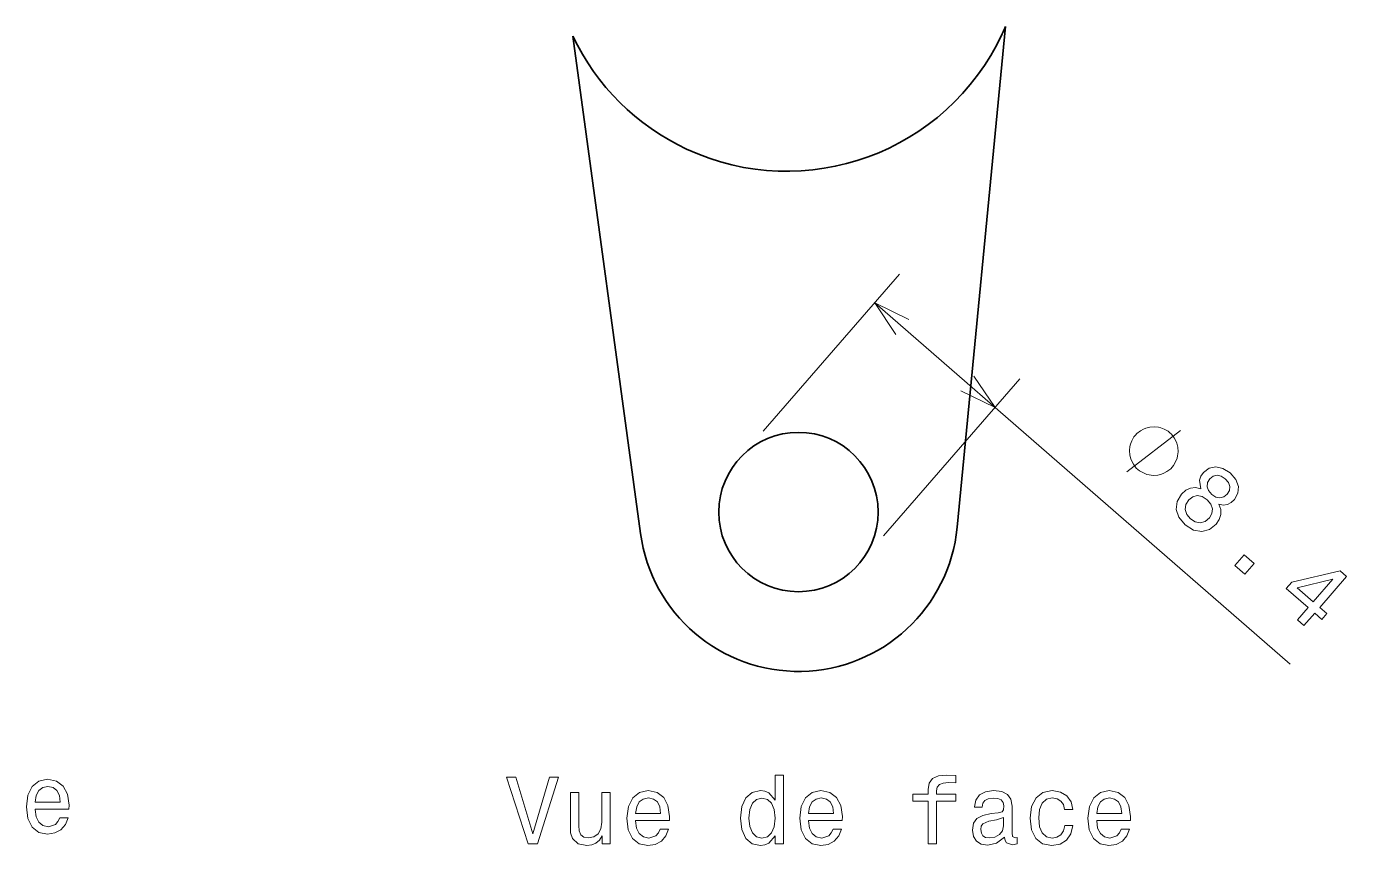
# Model space of a CAD drawing. Extents: x 0 to 297, y 0 to 210.
# Drawn here: x 74.8 to 144.3, y 76.7 to 119.9 of the extents above; entities that cross this region are included whole.
import ezdxf

# ---------------------------------------------------------------- set-up
doc = ezdxf.new("R2010")
doc.units = 0

msp = doc.modelspace()

# ---------------------------------------------------------------- linework, layer by layer
at = {"color": 7, "lineweight": 35}
for p, q in [((123.794502, 93.465919), (126.340576, 119.867088)), ((103.542122, 119.359818), (107.110001, 93.139671))]:
    msp.add_line(p, q, dxfattribs=at)
at = {"color": 7, "lineweight": 13, "ltscale": 0.273837}
for p, q in [((113.575638, 98.537125), (120.761765, 106.803818)), ((119.915192, 93.02623), (127.101326, 101.292923))]:
    msp.add_line(p, q, dxfattribs=at)
at = {"color": 7, "lineweight": 13}
msp.add_line((119.449646, 105.294395), (141.344025, 86.261902), dxfattribs=at)
for points in [[(121.247231, 104.417656), (119.449646, 105.294395), (120.568031, 103.636322)], [(123.991615, 100.660248), (125.789207, 99.783501), (124.670822, 101.441574)], [(132.738205, 96.39286), (135.562714, 98.575104)]]:
    msp.add_lwpolyline(points, dxfattribs=at)
for points in [[(135.119003, 96.642036), (135.195541, 96.730087), (135.304596, 96.944458), (135.375381, 97.114799), (135.407898, 97.241119), (135.434662, 97.44973), (135.417389, 97.696617), (135.361862, 97.899475), (135.312073, 98.020042), (135.218277, 98.178879), (135.080444, 98.375984), (134.992401, 98.452522), (134.904343, 98.52906), (134.689972, 98.638123), (134.519638, 98.708908), (134.393311, 98.741417), (134.184708, 98.768181), (133.93782, 98.750916), (133.734955, 98.695381), (133.614395, 98.645607), (133.455551, 98.551804), (133.258453, 98.413971), (133.181915, 98.32592), (133.105377, 98.237869), (132.996307, 98.023506), (132.925522, 97.853157), (132.893021, 97.726837), (132.866257, 97.518227), (132.883514, 97.271339), (132.939056, 97.068481), (132.988831, 96.947914), (133.082626, 96.789078), (133.220459, 96.591972), (133.308517, 96.515434), (133.396561, 96.438896), (133.610931, 96.329842), (133.781281, 96.259056), (133.907593, 96.22654), (134.116211, 96.199776), (134.363098, 96.217041), (134.565948, 96.272575), (134.686523, 96.322357), (134.845352, 96.416161), (135.042465, 96.553986)], [(136.636734, 95.503113), (136.349976, 95.565285), (136.087723, 95.532646), (135.841858, 95.41893), (135.62001, 95.217529), (135.386444, 94.825844), (135.333221, 94.411018), (135.473114, 93.995392), (135.805084, 93.593208), (136.245758, 93.323738), (136.676804, 93.243065), (137.080185, 93.353493), (137.439362, 93.635994), (137.604126, 93.887024), (137.68631, 94.143005), (137.678329, 94.410561), (137.580658, 94.682564), (137.812317, 94.641571), (138.028076, 94.67453), (138.225128, 94.770531), (138.410095, 94.93718), (138.584106, 95.260361), (138.612839, 95.616272), (138.47644, 95.982086), (138.184006, 96.329849), (137.795135, 96.574341), (137.413895, 96.658501), (137.06163, 96.583817), (136.769623, 96.363213), (136.626541, 96.160164), (136.558899, 95.951668)], [(137.104752, 96.01844), (137.280777, 96.159439), (137.484619, 96.209442), (137.69873, 96.163643), (137.919327, 96.025352), (138.08316, 95.829468), (138.15831, 95.62381), (138.137161, 95.414993), (138.025848, 95.217743), (137.842697, 95.076248), (137.635544, 95.022438), (137.41481, 95.060623), (137.20134, 95.199409), (137.033691, 95.398605), (136.961853, 95.60807), (136.986313, 95.820694)], [(135.99202, 94.907509), (136.20163, 95.07946), (136.444366, 95.135757), (136.70166, 95.085823), (136.959808, 94.921562), (137.154602, 94.692093), (137.239853, 94.444244), (137.21788, 94.196045), (137.080582, 93.961235), (136.853928, 93.777367), (136.601273, 93.709656), (136.337357, 93.751968), (136.083023, 93.912926), (135.88443, 94.145699), (135.805786, 94.401161), (135.837677, 94.660782)], [(138.428253, 91.446579), (138.953506, 90.989983), (139.446487, 91.557106), (138.921234, 92.013695)], [(141.719833, 88.585251), (142.062378, 88.287476), (142.63147, 88.942139), (143.008286, 88.614578), (143.27298, 88.919067), (142.896164, 89.246628), (144.30896, 90.871864), (143.962601, 91.172951), (141.419189, 90.584), (141.128036, 90.249054), (142.28891, 89.239914)], [(141.712448, 90.27562), (143.582596, 90.728127), (142.553604, 89.544411)], [(75.22406, 78.612244), (76.999283, 78.612244), (77.004318, 78.819016), (76.92363, 79.398987), (76.701729, 79.83271), (76.348701, 80.094955), (75.879684, 80.190773), (75.420746, 80.089912), (75.067719, 79.807487), (74.840775, 79.348557), (74.760086, 78.74337), (74.835739, 78.123055), (75.062683, 77.669159), (75.41066, 77.386742), (75.864548, 77.290924), (76.257927, 77.356483), (76.580688, 77.527954), (76.817719, 77.800285), (76.953888, 78.163399), (76.515129, 78.163399), (76.424347, 77.96167), (76.293228, 77.810371), (75.920029, 77.689339), (75.632568, 77.744812), (75.41571, 77.921326), (75.27449, 78.208786), (75.22406, 78.597115)], [(102.316978, 80.29261), (101.439461, 77.312065), (100.53672, 80.29261), (100.057617, 80.29261), (101.187302, 76.787567), (101.69162, 76.787567), (102.796089, 80.29261)], [(114.203873, 77.206154), (114.203873, 76.787567), (114.647675, 76.787567), (114.647675, 80.408607), (114.208908, 80.408607), (114.208908, 79.082237), (113.871017, 79.465523), (113.664246, 79.556297), (113.427216, 79.591599), (112.998535, 79.490738), (112.665688, 79.208313), (112.448822, 78.754425), (112.373177, 78.144196), (112.448822, 77.533966), (112.665688, 77.075027), (112.998535, 76.787567), (113.427216, 76.69175), (113.664246, 76.727051), (113.87606, 76.817825)], [(122.262947, 79.026764), (122.262947, 76.787567), (122.706757, 76.787567), (122.706757, 79.026764), (123.715393, 79.026764), (123.715393, 79.404999), (122.706757, 79.404999), (122.706757, 79.571426), (122.74205, 79.773155), (122.858047, 79.909325), (123.054733, 79.990013), (123.337158, 80.020279), (123.715393, 80.000107), (123.715393, 80.383392), (123.23629, 80.408607), (122.802574, 80.363213), (122.499977, 80.227051), (122.31842, 79.990013), (122.262947, 79.652122), (122.262947, 79.404999), (121.450989, 79.404999), (121.450989, 79.026764)], [(75.22406, 78.985443), (75.279541, 79.333427), (75.41571, 79.59063), (75.622482, 79.746971), (75.894814, 79.802444), (76.162109, 79.746971), (76.368881, 79.59063), (76.494957, 79.333427), (76.540344, 78.985443)], [(105.519432, 79.495781), (105.075623, 79.495781), (105.075623, 77.932381), (105.025192, 77.569267), (104.878937, 77.307022), (104.651993, 77.145638), (104.354446, 77.095207), (104.117416, 77.135551), (103.966118, 77.256584), (103.880379, 77.463356), (103.860207, 77.755867), (103.860207, 79.495781), (103.416405, 79.495781), (103.416405, 77.715523), (103.431534, 77.357452), (103.527359, 77.059898), (103.819862, 76.787567), (104.288879, 76.69175), (104.541046, 76.727051), (104.757904, 76.817825), (104.944504, 76.974167), (105.095802, 77.201111), (105.095802, 76.787567), (105.519432, 76.787567)], [(106.855888, 78.013069), (108.631104, 78.013069), (108.636147, 78.219841), (108.55545, 78.799812), (108.333549, 79.233536), (107.98053, 79.495781), (107.511505, 79.591599), (107.052574, 79.490738), (106.699547, 79.208313), (106.472603, 78.749382), (106.391907, 78.144196), (106.46756, 77.52388), (106.694504, 77.069984), (107.042488, 76.787567), (107.496376, 76.69175), (107.889748, 76.757309), (108.212517, 76.92878), (108.449547, 77.201111), (108.585716, 77.564224), (108.14695, 77.564224), (108.056175, 77.362495), (107.925049, 77.211197), (107.551849, 77.090164), (107.264389, 77.145638), (107.047531, 77.322151), (106.906319, 77.609612), (106.855888, 77.99794)], [(115.963959, 78.013069), (117.739174, 78.013069), (117.744217, 78.219841), (117.663521, 78.799812), (117.44162, 79.233536), (117.088593, 79.495781), (116.619576, 79.591599), (116.160645, 79.490738), (115.807617, 79.208313), (115.580673, 78.749382), (115.499977, 78.144196), (115.57563, 77.52388), (115.802574, 77.069984), (116.150558, 76.787567), (116.604446, 76.69175), (116.997818, 76.757309), (117.320587, 76.92878), (117.557617, 77.201111), (117.693787, 77.564224), (117.25502, 77.564224), (117.164246, 77.362495), (117.033119, 77.211197), (116.65992, 77.090164), (116.372459, 77.145638), (116.155594, 77.322151), (116.014389, 77.609612), (115.963959, 77.99794)], [(126.292488, 77.140594), (126.292488, 77.125465), (126.317703, 76.953995), (126.393349, 76.832954), (126.711075, 76.737137), (126.958191, 76.777481), (126.958191, 77.120422), (126.85228, 77.105293), (126.711075, 77.170853), (126.68586, 77.372581), (126.68586, 78.774597), (126.625336, 79.132668), (126.448822, 79.384827), (126.14119, 79.536125), (125.707474, 79.591599), (125.283844, 79.531082), (124.971161, 79.359612), (124.774475, 79.092323), (124.708908, 78.739296), (124.708908, 78.709038), (125.10733, 78.709038), (125.142632, 78.920853), (125.253578, 79.072151), (125.435135, 79.162926), (125.692345, 79.198227), (125.939461, 79.173012), (126.115974, 79.097366), (126.221878, 78.96624), (126.257187, 78.784683), (126.237015, 78.572868), (126.156319, 78.466965), (125.95459, 78.416527), (125.576347, 78.376183), (125.142632, 78.285408), (124.834991, 78.124023), (124.653435, 77.871864), (124.597961, 77.498665), (124.648392, 77.16581), (124.804733, 76.918694), (125.056892, 76.762352), (125.404877, 76.706879), (125.873901, 76.812782)], [(129.444504, 78.598083), (129.88327, 78.598083), (129.79248, 79.001541), (129.575623, 79.319267), (129.237732, 79.515953), (128.798965, 79.591599), (128.314819, 79.490738), (127.946663, 79.208313), (127.714676, 78.749382), (127.633987, 78.134109), (127.709633, 77.52388), (127.936577, 77.069984), (128.294647, 76.787567), (128.783844, 76.69175), (129.21756, 76.767395), (129.55545, 76.97921), (129.787445, 77.312065), (129.888306, 77.755867), (129.464676, 77.755867), (129.389023, 77.47345), (129.247818, 77.261627), (129.046082, 77.130508), (128.798965, 77.090164), (128.491333, 77.155724), (128.269424, 77.357452), (128.13327, 77.685265), (128.087875, 78.149239), (128.13327, 78.603127), (128.274475, 78.930939), (128.501419, 79.132668), (128.798965, 79.20327), (129.061218, 79.157883), (129.257904, 79.041893), (129.389023, 78.85025)], [(131.144073, 78.013069), (132.919281, 78.013069), (132.924332, 78.219841), (132.843628, 78.799812), (132.621735, 79.233536), (132.268707, 79.495781), (131.799683, 79.591599), (131.340759, 79.490738), (130.987732, 79.208313), (130.760788, 78.749382), (130.680084, 78.144196), (130.755737, 77.52388), (130.982681, 77.069984), (131.330673, 76.787567), (131.784561, 76.69175), (132.177933, 76.757309), (132.500702, 76.92878), (132.737732, 77.201111), (132.873901, 77.564224), (132.435135, 77.564224), (132.34436, 77.362495), (132.213226, 77.211197), (131.840027, 77.090164), (131.552567, 77.145638), (131.335709, 77.322151), (131.194504, 77.609612), (131.144073, 77.99794)], [(106.855888, 78.386269), (106.911362, 78.734253), (107.047531, 78.991455), (107.254303, 79.147797), (107.526634, 79.20327), (107.79393, 79.147797), (108.000702, 78.991455), (108.126778, 78.734253), (108.172165, 78.386269)], [(113.502861, 79.193184), (113.795364, 79.122581), (114.017273, 78.925896), (114.148392, 78.598083), (114.198822, 78.144196), (114.148392, 77.685265), (114.017273, 77.357452), (113.795364, 77.155724), (113.502861, 77.090164), (113.225479, 77.155724), (113.013664, 77.357452), (112.872459, 77.690308), (112.827065, 78.144196), (112.872459, 78.59304), (113.013664, 78.920853), (113.225479, 79.122581)], [(115.963959, 78.386269), (116.019432, 78.734253), (116.155594, 78.991455), (116.362366, 79.147797), (116.634705, 79.20327), (116.901993, 79.147797), (117.108765, 78.991455), (117.234848, 78.734253), (117.280235, 78.386269)], [(131.144073, 78.386269), (131.199539, 78.734253), (131.335709, 78.991455), (131.54248, 79.147797), (131.814819, 79.20327), (132.082108, 79.147797), (132.288879, 78.991455), (132.414963, 78.734253), (132.460358, 78.386269)], [(126.24205, 77.735695), (126.181534, 77.47345), (126.020149, 77.271713), (125.778076, 77.140594), (125.48053, 77.095207), (125.288879, 77.120422), (125.152718, 77.201111), (125.066986, 77.342323), (125.041763, 77.539009), (125.061935, 77.715523), (125.142632, 77.841599), (125.465393, 77.982811), (125.873901, 78.043327), (126.24205, 78.164368)]]:
    msp.add_lwpolyline(points, close=True, dxfattribs=at)
at = {"color": 7, "lineweight": 35}
msp.add_circle((115.433296, 94.272255), 4.2, dxfattribs=at)
for centre, radius, start, end in [((114.779884, 124.784904), 12.563218, 334.994652, 336.955522), ((114.817688, 124.711098), 12.480819, 205.388614, 244.984382), ((115.433296, 94.272255), 8.4, 187.748858, 354.491561)]:
    msp.add_arc(centre, radius, start, end, dxfattribs=at)
msp.add_ellipse((114.837105, 124.758392), major_axis=(-5.275787, -11.367104), ratio=0.997479, start_param=6.281307538, end_param=7.852088406, dxfattribs=at)

doc.saveas('drawing.dxf')
